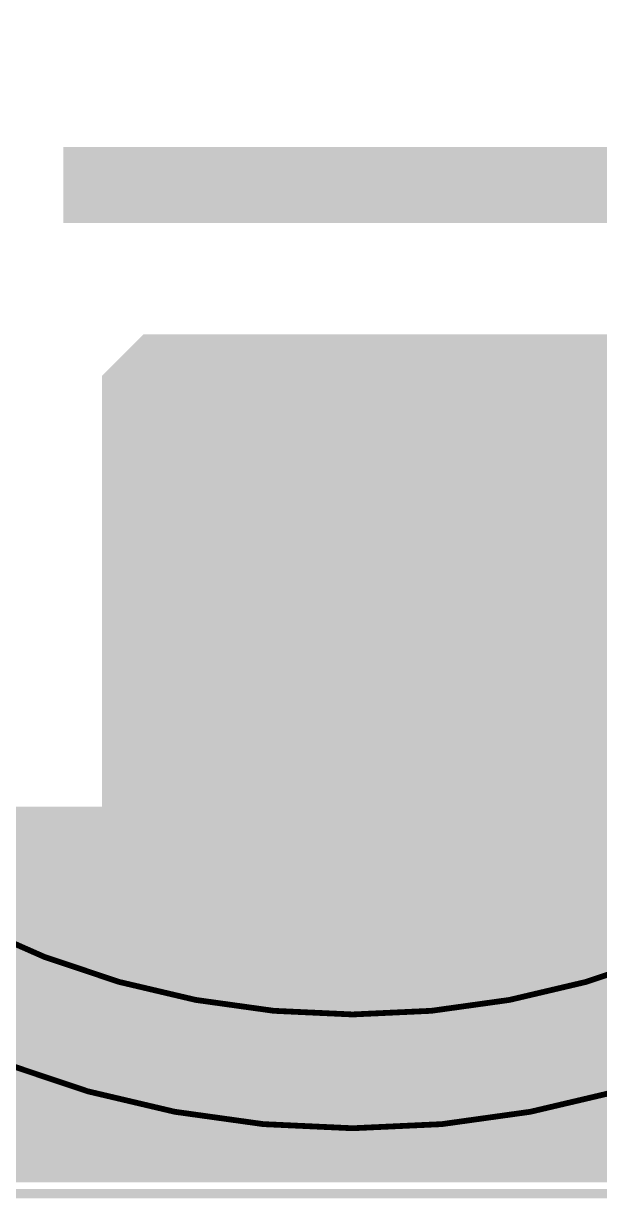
# Model space of a CAD drawing. Extents: x -20 to 155, y -92 to 168.
# Drawn here: x 66.89 to 82.07, y -5.13 to 25.85 of the extents above; entities that cross this region are included whole.
import ezdxf

# ---------------------------------------------------------------- set-up
doc = ezdxf.new("R2010")
doc.units = 0
doc.header["$MEASUREMENT"] = 0
doc.layers.get('0').update_dxf_attribs({"linetype": 'CONTINUOUS'})
for name, color, linetype in [('25-334-1_BOT', 7, 'CONTINUOUS'), ('25-334-1_DRD', 7, 'CONTINUOUS'), ('25-334-1_DRL', 2, 'CONTINUOUS'), ('25-334-1_IN1', 4, 'CONTINUOUS'), ('25-334-1_IN2', 3, 'CONTINUOUS'), ('25-334-1_SMB', 5, 'CONTINUOUS'), ('25-334-1_SMT', 10, 'CONTINUOUS'), ('25-334-1_SST', 11, 'CONTINUOUS'), ('25-334-1_TOP', 13, 'CONTINUOUS'), ('THRUHOLE_TAP', 7, 'CONTINUOUS')]:
    doc.layers.add(name, color=color, linetype=linetype)

# ---------------------------------------------------------------- blocks, each defined once
blk = doc.blocks.new('ROUND_7')
at = {"const_width": 6.49986}
blk.add_lwpolyline([(-3.24993, 0, 1), (3.24993, 0, 1)], format="xyb", close=True, dxfattribs=at)
blk = doc.blocks.new('ROUND_33')
at = {"const_width": 0.7493}
blk.add_lwpolyline([(-0.37465, 0, 1), (0.37465, 0, 1)], format="xyb", close=True, dxfattribs=at)
blk = doc.blocks.new('ROUND_32')
at = {"const_width": 0.35052}
blk.add_lwpolyline([(-0.17526, 0, 1), (0.17526, 0, 1)], format="xyb", close=True, dxfattribs=at)
blk = doc.blocks.new('ROUND_76')
at = {"const_width": 2.99974}
blk.add_lwpolyline([(-1.49987, 0, 1), (1.49987, 0, 1)], format="xyb", close=True, dxfattribs=at)

msp = doc.modelspace()

# ---------------------------------------------------------------- linework, layer by layer
at = {"layer": '25-334-1_BOT', "const_width": 0.254}
for points in [[(134.747, 17.526), (70.104, 17.526), (69.088, 16.51), (69.088, 5.08), (23.749, 5.08)], [(69.9008, 17.3228), (69.9008, -4.572)], [(134.8994, 17.3736), (69.9516, 17.3736)], [(70.1294, 17.526), (70.1294, -4.572)], [(70.358, 17.526), (70.358, -4.572)], [(70.5866, 17.526), (70.5866, -4.572)], [(70.8152, 17.526), (70.8152, -4.572)], [(71.0438, 17.526), (71.0438, -4.572)], [(71.2724, 17.526), (71.2724, -4.572)], [(71.501, 17.526), (71.501, -4.572)], [(71.7296, 17.526), (71.7296, -4.572)], [(71.9582, 17.526), (71.9582, -4.572)], [(72.1868, 17.526), (72.1868, -4.572)], [(72.4154, 17.526), (72.4154, -4.572)], [(72.644, 17.526), (72.644, -4.572)], [(72.8726, 17.526), (72.8726, -4.572)], [(73.1012, 17.526), (73.1012, -4.572)], [(73.3298, 17.526), (73.3298, -4.572)], [(73.5584, 17.526), (73.5584, -4.572)], [(73.787, 17.526), (73.787, -4.572)], [(74.0156, 17.526), (74.0156, -4.572)], [(74.2442, 17.526), (74.2442, -4.572)], [(74.4728, 17.526), (74.4728, -4.572)], [(74.7014, 17.526), (74.7014, -4.572)], [(74.93, 17.526), (74.93, -4.572)], [(75.1586, 17.526), (75.1586, -4.572)], [(75.3872, 17.526), (75.3872, -4.572)], [(75.6158, 17.526), (75.6158, -4.572)], [(75.8444, 17.526), (75.8444, -4.572)], [(76.073, 17.526), (76.073, -4.572)], [(76.3016, 17.526), (76.3016, -4.572)], [(76.5302, 17.526), (76.5302, -4.572)], [(76.7588, 17.526), (76.7588, -4.572)], [(76.9874, 17.526), (76.9874, -4.572)], [(77.216, 17.526), (77.216, -4.572)], [(77.4446, 17.526), (77.4446, -4.572)], [(77.6732, 17.526), (77.6732, -4.572)], [(77.9018, 17.526), (77.9018, -4.572)], [(78.1304, 17.526), (78.1304, -4.572)], [(78.359, 17.526), (78.359, -4.572)], [(78.5876, 17.526), (78.5876, -4.572)], [(78.8162, 17.526), (78.8162, -4.572)], [(79.0448, 17.526), (79.0448, -4.572)], [(79.2734, 17.526), (79.2734, -4.572)], [(79.502, 17.526), (79.502, -4.572)], [(79.7306, 17.526), (79.7306, -4.572)], [(79.9592, 17.526), (79.9592, -4.572)], [(80.1878, 17.526), (80.1878, -4.572)], [(80.4164, 17.526), (80.4164, -4.572)], [(80.645, 17.526), (80.645, -4.572)], [(80.8736, 17.526), (80.8736, -4.572)], [(81.1022, 17.526), (81.1022, -4.572)], [(81.3308, 17.526), (81.3308, -4.572)], [(81.5594, 17.526), (81.5594, -4.572)], [(81.788, 17.526), (81.788, -4.572)], [(82.0166, 17.526), (82.0166, -4.572)], [(135.3566, 16.9164), (69.4944, 16.9164)], [(69.6722, 17.0942), (69.6722, -4.572)], [(135.128, 17.145), (69.723, 17.145)], [(69.215, 16.637), (69.215, -4.572)], [(135.5852, 16.6878), (69.2658, 16.6878)], [(69.4436, 16.8656), (69.4436, -4.572)], [(135.8138, 16.4592), (69.088, 16.4592)], [(135.89, 16.2306), (69.088, 16.2306)], [(135.89, 16.002), (69.088, 16.002)], [(135.89, 15.7734), (69.088, 15.7734)], [(135.89, 15.5448), (69.088, 15.5448)], [(135.89, 15.3162), (69.088, 15.3162)], [(135.89, 15.0876), (69.088, 15.0876)], [(135.89, 14.859), (69.088, 14.859)], [(135.89, 14.6304), (69.088, 14.6304)], [(135.89, 14.4018), (69.088, 14.4018)], [(135.89, 14.1732), (69.088, 14.1732)], [(135.89, 13.9446), (69.088, 13.9446)], [(135.89, 13.716), (69.088, 13.716)], [(135.89, 13.4874), (69.088, 13.4874)], [(135.89, 13.2588), (69.088, 13.2588)], [(135.89, 13.0302), (69.088, 13.0302)], [(135.89, 12.8016), (69.088, 12.8016)], [(135.89, 12.573), (69.088, 12.573)], [(135.89, 12.3444), (69.088, 12.3444)], [(135.89, 12.1158), (69.088, 12.1158)], [(135.89, 11.8872), (69.088, 11.8872)], [(135.89, 11.6586), (69.088, 11.6586)], [(135.89, 11.43), (69.088, 11.43)], [(135.89, 11.2014), (69.088, 11.2014)], [(135.89, 10.9728), (69.088, 10.9728)], [(135.89, 10.7442), (69.088, 10.7442)], [(135.89, 10.5156), (69.088, 10.5156)], [(135.89, 10.287), (69.088, 10.287)], [(135.89, 10.0584), (69.088, 10.0584)], [(135.89, 9.8298), (69.088, 9.8298)], [(135.89, 9.6012), (69.088, 9.6012)], [(135.89, 9.3726), (69.088, 9.3726)], [(135.89, 9.144), (69.088, 9.144)], [(135.89, 8.9154), (69.088, 8.9154)], [(135.89, 8.6868), (69.088, 8.6868)], [(135.89, 8.4582), (69.088, 8.4582)], [(135.89, 8.2296), (69.088, 8.2296)], [(135.89, 8.001), (69.088, 8.001)], [(135.89, 7.7724), (69.088, 7.7724)], [(135.89, 7.5438), (69.088, 7.5438)], [(135.89, 7.3152), (69.088, 7.3152)], [(135.89, 7.0866), (69.088, 7.0866)], [(135.89, 6.858), (69.088, 6.858)], [(101.38664, 6.6294), (69.088, 6.6294)], [(100.8253, 6.4008), (69.088, 6.4008)], [(100.57384, 6.1722), (69.088, 6.1722)], [(100.41636, 5.9436), (69.088, 5.9436)], [(100.31984, 5.715), (69.088, 5.715)], [(100.2665, 5.4864), (69.088, 5.4864)], [(100.2538, 5.2578), (69.088, 5.2578)], [(100.28174, 5.0292), (20.88388, 5.0292)], [(66.929, 5.08), (66.929, -4.572)], [(67.1576, 5.08), (67.1576, -4.572)], [(67.3862, 5.08), (67.3862, -4.572)], [(67.6148, 5.08), (67.6148, -4.572)], [(67.8434, 5.08), (67.8434, -4.572)], [(68.072, 5.08), (68.072, -4.572)], [(68.3006, 5.08), (68.3006, -4.572)], [(68.5292, 5.08), (68.5292, -4.572)], [(68.7578, 5.08), (68.7578, -4.572)], [(68.9864, 5.08), (68.9864, -4.572)], [(100.46716, 4.572), (20.56638, 4.572)], [(100.35032, 4.8006), (20.74164, 4.8006)], [(100.65258, 4.3434), (20.34794, 4.3434)], [(100.96246, 4.1148), (20.06854, 4.1148)], [(135.89, 3.6576), (19.07032, 3.6576)], [(135.89, 3.8862), (19.69262, 3.8862)], [(135.89, 3.429), (2.05994, 3.429)], [(135.89, 3.2004), (2.4003, 3.2004)], [(135.89, 2.9718), (2.67716, 2.9718)], [(135.89, 2.7432), (2.91084, 2.7432)], [(135.89, 2.5146), (3.1115, 2.5146)], [(135.89, 2.286), (3.28168, 2.286)], [(135.89, 2.0574), (3.43154, 2.0574)], [(135.89, 1.8288), (3.55854, 1.8288)], [(135.89, 1.6002), (3.66522, 1.6002)], [(135.89, 1.3716), (3.75666, 1.3716)], [(135.89, 1.143), (3.83286, 1.143)], [(135.89, 0.9144), (3.89382, 0.9144)], [(135.89, 0.6858), (3.94208, 0.6858)], [(135.89, 0.4572), (3.9751, 0.4572)], [(135.89, 0.2286), (3.99288, 0.2286)], [(135.89, 0), (4.0005, 0)], [(135.89, -0.2286), (3.99288, -0.2286)], [(135.89, -0.6858), (3.94208, -0.6858)], [(135.89, -0.4572), (3.9751, -0.4572)], [(135.89, -0.9144), (3.89382, -0.9144)], [(135.89, -1.143), (3.83286, -1.143)], [(135.89, -1.6002), (3.66522, -1.6002)], [(135.89, -1.3716), (3.75666, -1.3716)], [(135.89, -1.8288), (3.55854, -1.8288)], [(135.89, -2.286), (3.28168, -2.286)], [(135.89, -2.0574), (3.43154, -2.0574)], [(135.89, -2.5146), (3.1115, -2.5146)], [(135.89, -2.7432), (2.91084, -2.7432)], [(135.89, -3.2004), (2.4003, -3.2004)], [(135.89, -2.9718), (2.67716, -2.9718)], [(135.89, -3.429), (2.05994, -3.429)], [(135.89, -3.6576), (1.62052, -3.6576)], [(135.89, -4.1148), (-3.937, -4.1148)], [(135.89, -3.8862), (0.94996, -3.8862)], [(135.89, -4.3434), (-3.937, -4.3434)], [(135.89, -4.572), (59.944, -4.572)]]:
    msp.add_lwpolyline(points, dxfattribs=at)
at = {"layer": '25-334-1_DRD', "const_width": 0.254}
for points in [[(-14.9987, 168.00068), (-14.9987, -4.99872), (155.00096, -4.99872), (155.00096, 168.00068), (-14.9987, 168.00068)], [(74.93, 11.7602), (74.93, 11.1252)], [(75.565, 11.7602), (74.93, 11.7602)], [(75.565, 10.4902), (75.565, 11.7602)], [(74.93, 11.1252), (76.2, 11.1252)], [(76.2, 11.1252), (76.2, 10.4902)], [(76.2, 10.4902), (75.565, 10.4902)], [(70.866, 5.715), (70.485, 5.334)], [(71.374, 5.715), (70.866, 5.715)], [(71.755, 5.334), (71.374, 5.715)], [(81.026, 5.715), (80.645, 5.334)], [(81.534, 5.715), (81.026, 5.715)], [(81.915, 5.334), (81.534, 5.715)], [(70.485, 5.334), (70.485, 4.826)], [(71.755, 4.826), (71.755, 5.334)], [(80.645, 5.334), (80.645, 4.826)], [(81.915, 4.826), (81.915, 5.334)], [(70.485, 4.826), (70.866, 4.445)], [(71.374, 4.445), (71.755, 4.826)], [(80.645, 4.826), (81.026, 4.445)], [(81.534, 4.445), (81.915, 4.826)], [(70.866, 4.445), (71.374, 4.445)], [(81.026, 4.445), (81.534, 4.445)], [(68.326, 3.175), (67.945, 2.794)], [(68.834, 3.175), (68.326, 3.175)], [(69.215, 2.794), (68.834, 3.175)], [(70.866, 3.175), (70.485, 2.794)], [(71.374, 3.175), (70.866, 3.175)], [(71.755, 2.794), (71.374, 3.175)], [(73.406, 3.175), (73.025, 2.794)], [(73.914, 3.175), (73.406, 3.175)], [(74.295, 2.794), (73.914, 3.175)], [(75.946, 3.175), (75.565, 2.794)], [(76.454, 3.175), (75.946, 3.175)], [(76.835, 2.794), (76.454, 3.175)], [(78.486, 3.175), (78.105, 2.794)], [(78.994, 3.175), (78.486, 3.175)], [(79.375, 2.794), (78.994, 3.175)], [(81.026, 3.175), (80.645, 2.794)], [(81.534, 3.175), (81.026, 3.175)], [(81.915, 2.794), (81.534, 3.175)], [(67.945, 2.794), (67.945, 2.286)], [(69.215, 2.286), (69.215, 2.794)], [(70.485, 2.794), (70.485, 2.286)], [(71.755, 2.286), (71.755, 2.794)], [(73.025, 2.794), (73.025, 2.286)], [(74.295, 2.286), (74.295, 2.794)], [(75.565, 2.794), (75.565, 2.286)], [(76.835, 2.286), (76.835, 2.794)], [(78.105, 2.794), (78.105, 2.286)], [(79.375, 2.286), (79.375, 2.794)], [(80.645, 2.794), (80.645, 2.286)], [(81.915, 2.286), (81.915, 2.794)], [(67.945, 2.286), (68.326, 1.905)], [(68.834, 1.905), (69.215, 2.286)], [(70.485, 2.286), (70.866, 1.905)], [(71.374, 1.905), (71.755, 2.286)], [(73.025, 2.286), (73.406, 1.905)], [(73.914, 1.905), (74.295, 2.286)], [(75.565, 2.286), (75.946, 1.905)], [(76.454, 1.905), (76.835, 2.286)], [(78.105, 2.286), (78.486, 1.905)], [(78.994, 1.905), (79.375, 2.286)], [(80.645, 2.286), (81.026, 1.905)], [(81.534, 1.905), (81.915, 2.286)], [(68.326, 1.905), (68.834, 1.905)], [(70.866, 1.905), (71.374, 1.905)], [(73.406, 1.905), (73.914, 1.905)], [(75.946, 1.905), (76.454, 1.905)], [(78.486, 1.905), (78.994, 1.905)], [(81.026, 1.905), (81.534, 1.905)], [(68.326, 0.635), (67.945, 0.254)], [(68.834, 0.635), (68.326, 0.635)], [(69.215, 0.254), (68.834, 0.635)], [(70.866, 0.635), (70.485, 0.254)], [(71.374, 0.635), (70.866, 0.635)], [(71.755, 0.254), (71.374, 0.635)], [(73.406, 0.635), (73.025, 0.254)], [(73.914, 0.635), (73.406, 0.635)], [(74.295, 0.254), (73.914, 0.635)], [(75.946, 0.635), (75.565, 0.254)], [(76.454, 0.635), (75.946, 0.635)], [(76.835, 0.254), (76.454, 0.635)], [(78.486, 0.635), (78.105, 0.254)], [(78.994, 0.635), (78.486, 0.635)], [(79.375, 0.254), (78.994, 0.635)], [(81.026, 0.635), (80.645, 0.254)], [(81.534, 0.635), (81.026, 0.635)], [(81.915, 0.254), (81.534, 0.635)], [(67.945, 0.254), (67.945, -0.254)], [(69.215, -0.254), (69.215, 0.254)], [(70.485, 0.254), (70.485, -0.254)], [(71.755, -0.254), (71.755, 0.254)], [(73.025, 0.254), (73.025, -0.254)], [(74.295, -0.254), (74.295, 0.254)], [(75.565, 0.254), (75.565, -0.254)], [(76.835, -0.254), (76.835, 0.254)], [(78.105, 0.254), (78.105, -0.254)], [(79.375, -0.254), (79.375, 0.254)], [(80.645, 0.254), (80.645, -0.254)], [(81.915, -0.254), (81.915, 0.254)], [(67.945, -0.254), (68.326, -0.635)], [(68.834, -0.635), (69.215, -0.254)], [(70.485, -0.254), (70.866, -0.635)], [(71.374, -0.635), (71.755, -0.254)], [(73.025, -0.254), (73.406, -0.635)], [(73.914, -0.635), (74.295, -0.254)], [(75.565, -0.254), (75.946, -0.635)], [(76.454, -0.635), (76.835, -0.254)], [(78.105, -0.254), (78.486, -0.635)], [(78.994, -0.635), (79.375, -0.254)], [(80.645, -0.254), (81.026, -0.635)], [(81.534, -0.635), (81.915, -0.254)], [(68.326, -0.635), (68.834, -0.635)], [(70.866, -0.635), (71.374, -0.635)], [(73.406, -0.635), (73.914, -0.635)], [(75.946, -0.635), (76.454, -0.635)], [(78.486, -0.635), (78.994, -0.635)], [(81.026, -0.635), (81.534, -0.635)], [(68.326, -1.905), (67.945, -2.286)], [(68.834, -1.905), (68.326, -1.905)], [(69.215, -2.286), (68.834, -1.905)], [(70.866, -1.905), (70.485, -2.286)], [(71.374, -1.905), (70.866, -1.905)], [(71.755, -2.286), (71.374, -1.905)], [(73.406, -1.905), (73.025, -2.286)], [(73.914, -1.905), (73.406, -1.905)], [(74.295, -2.286), (73.914, -1.905)], [(75.946, -1.905), (75.565, -2.286)], [(76.454, -1.905), (75.946, -1.905)], [(76.835, -2.286), (76.454, -1.905)], [(78.486, -1.905), (78.105, -2.286)], [(78.994, -1.905), (78.486, -1.905)], [(79.375, -2.286), (78.994, -1.905)], [(81.026, -1.905), (80.645, -2.286)], [(81.534, -1.905), (81.026, -1.905)], [(81.915, -2.286), (81.534, -1.905)], [(67.945, -2.286), (67.945, -2.794)], [(69.215, -2.794), (69.215, -2.286)], [(70.485, -2.286), (70.485, -2.794)], [(71.755, -2.794), (71.755, -2.286)], [(73.025, -2.286), (73.025, -2.794)], [(74.295, -2.794), (74.295, -2.286)], [(75.565, -2.286), (75.565, -2.794)], [(76.835, -2.794), (76.835, -2.286)], [(78.105, -2.286), (78.105, -2.794)], [(79.375, -2.794), (79.375, -2.286)], [(80.645, -2.286), (80.645, -2.794)], [(81.915, -2.794), (81.915, -2.286)], [(67.945, -2.794), (68.326, -3.175)], [(68.834, -3.175), (69.215, -2.794)], [(70.485, -2.794), (70.866, -3.175)], [(71.374, -3.175), (71.755, -2.794)], [(73.025, -2.794), (73.406, -3.175)], [(73.914, -3.175), (74.295, -2.794)], [(75.565, -2.794), (75.946, -3.175)], [(76.454, -3.175), (76.835, -2.794)], [(78.105, -2.794), (78.486, -3.175)], [(78.994, -3.175), (79.375, -2.794)], [(80.645, -2.794), (81.026, -3.175)], [(81.534, -3.175), (81.915, -2.794)], [(68.326, -3.175), (68.834, -3.175)], [(70.866, -3.175), (71.374, -3.175)], [(73.406, -3.175), (73.914, -3.175)], [(75.946, -3.175), (76.454, -3.175)], [(78.486, -3.175), (78.994, -3.175)], [(81.026, -3.175), (81.534, -3.175)]]:
    msp.add_lwpolyline(points, dxfattribs=at)
at = {"layer": '25-334-1_DRL'}
for points, const_width in [([(-14.9987, 168.00068), (-14.9987, -4.99872), (155.00096, -4.99872), (155.00096, 168.00068), (-14.9987, 168.00068)], 0.254), ([(67.945, 21.59), (138.43, 21.59)], 1.99898)]:
    msp.add_lwpolyline(points, dxfattribs=dict(at, const_width=const_width))
at = {"layer": '25-334-1_IN1', "const_width": 0.254}
for points in [[(135.89, 17.399), (135.89, -4.572), (59.817, -4.572)], [(69.977, 17.399), (69.215, 16.637)], [(69.9262, 17.3482), (69.9262, -4.572)], [(135.89, 17.3736), (69.9516, 17.3736)], [(135.89, 17.399), (69.977, 17.399)], [(70.1548, 17.399), (70.1548, -4.572)], [(70.3834, 17.399), (70.3834, -4.572)], [(70.612, 17.399), (70.612, -4.572)], [(70.8406, 17.399), (70.8406, -4.572)], [(71.0692, 17.399), (71.0692, -4.572)], [(71.2978, 17.399), (71.2978, -4.572)], [(71.5264, 17.399), (71.5264, -4.572)], [(71.755, 17.399), (71.755, -4.572)], [(71.9836, 17.399), (71.9836, -4.572)], [(72.2122, 17.399), (72.2122, -4.572)], [(72.4408, 17.399), (72.4408, -4.572)], [(72.6694, 17.399), (72.6694, -4.572)], [(72.898, 17.399), (72.898, -4.572)], [(73.1266, 17.399), (73.1266, -4.572)], [(73.3552, 17.399), (73.3552, -4.572)], [(73.5838, 17.399), (73.5838, -4.572)], [(73.8124, 17.399), (73.8124, -4.572)], [(74.041, 17.399), (74.041, -4.572)], [(74.2696, 17.399), (74.2696, -4.572)], [(74.4982, 17.399), (74.4982, -4.572)], [(74.7268, 17.399), (74.7268, -4.572)], [(74.9554, 17.399), (74.9554, -4.572)], [(75.184, 17.399), (75.184, -4.572)], [(75.4126, 17.399), (75.4126, -4.572)], [(75.6412, 17.399), (75.6412, -4.572)], [(75.8698, 17.399), (75.8698, -4.572)], [(76.0984, 17.399), (76.0984, -4.572)], [(76.327, 17.399), (76.327, -4.572)], [(76.5556, 17.399), (76.5556, -4.572)], [(76.7842, 17.399), (76.7842, -4.572)], [(77.0128, 17.399), (77.0128, -4.572)], [(77.2414, 17.399), (77.2414, -4.572)], [(77.47, 17.399), (77.47, -4.572)], [(77.6986, 17.399), (77.6986, -4.572)], [(77.9272, 17.399), (77.9272, -4.572)], [(78.1558, 17.399), (78.1558, -4.572)], [(78.3844, 17.399), (78.3844, -4.572)], [(78.613, 17.399), (78.613, -4.572)], [(78.8416, 17.399), (78.8416, -4.572)], [(79.0702, 17.399), (79.0702, -4.572)], [(79.2988, 17.399), (79.2988, -4.572)], [(79.5274, 17.399), (79.5274, -4.572)], [(79.756, 17.399), (79.756, -4.572)], [(79.9846, 17.399), (79.9846, -4.572)], [(80.2132, 17.399), (80.2132, -4.572)], [(80.4418, 17.399), (80.4418, -4.572)], [(80.6704, 17.399), (80.6704, -4.572)], [(80.899, 17.399), (80.899, -4.572)], [(81.1276, 17.399), (81.1276, -4.572)], [(81.3562, 17.399), (81.3562, -4.572)], [(81.5848, 17.399), (81.5848, -4.572)], [(81.8134, 17.399), (81.8134, -4.572)], [(82.042, 17.399), (82.042, -4.572)], [(135.89, 16.9164), (69.4944, 16.9164)], [(69.6976, 17.1196), (69.6976, -4.572)], [(135.89, 17.145), (69.723, 17.145)], [(69.215, 16.637), (69.215, 5.08)], [(69.2404, 16.6624), (69.2404, -4.572)], [(135.89, 16.6878), (69.2658, 16.6878)], [(69.469, 16.891), (69.469, -4.572)], [(135.89, 16.4592), (69.215, 16.4592)], [(135.89, 16.2306), (69.215, 16.2306)], [(135.89, 16.002), (69.215, 16.002)], [(135.89, 15.7734), (69.215, 15.7734)], [(135.89, 15.5448), (69.215, 15.5448)], [(135.89, 15.3162), (69.215, 15.3162)], [(135.89, 15.0876), (69.215, 15.0876)], [(135.89, 14.859), (69.215, 14.859)], [(135.89, 14.6304), (69.215, 14.6304)], [(135.89, 14.4018), (69.215, 14.4018)], [(135.89, 14.1732), (69.215, 14.1732)], [(135.89, 13.9446), (69.215, 13.9446)], [(135.89, 13.716), (69.215, 13.716)], [(135.89, 13.4874), (69.215, 13.4874)], [(135.89, 13.2588), (69.215, 13.2588)], [(135.89, 13.0302), (69.215, 13.0302)], [(135.89, 12.8016), (69.215, 12.8016)], [(135.89, 12.573), (69.215, 12.573)], [(135.89, 12.3444), (69.215, 12.3444)], [(135.89, 12.1158), (69.215, 12.1158)], [(135.89, 11.8872), (69.215, 11.8872)], [(135.89, 11.6586), (69.215, 11.6586)], [(135.89, 11.43), (69.215, 11.43)], [(135.89, 11.2014), (69.215, 11.2014)], [(135.89, 10.9728), (69.215, 10.9728)], [(135.89, 10.7442), (69.215, 10.7442)], [(135.89, 10.5156), (69.215, 10.5156)], [(135.89, 10.287), (69.215, 10.287)], [(135.89, 10.0584), (69.215, 10.0584)], [(135.89, 9.8298), (69.215, 9.8298)], [(135.89, 9.6012), (69.215, 9.6012)], [(135.89, 9.3726), (69.215, 9.3726)], [(135.89, 9.144), (69.215, 9.144)], [(135.89, 8.9154), (69.215, 8.9154)], [(135.89, 8.6868), (69.215, 8.6868)], [(135.89, 8.4582), (69.215, 8.4582)], [(135.89, 8.2296), (69.215, 8.2296)], [(135.89, 8.001), (69.215, 8.001)], [(135.89, 7.7724), (69.215, 7.7724)], [(135.89, 7.5438), (69.215, 7.5438)], [(135.89, 7.3152), (69.215, 7.3152)], [(135.89, 7.0866), (69.215, 7.0866)], [(135.89, 6.858), (69.215, 6.858)], [(101.38664, 6.6294), (69.215, 6.6294)], [(100.8253, 6.4008), (69.215, 6.4008)], [(100.57384, 6.1722), (69.215, 6.1722)], [(100.41636, 5.9436), (69.215, 5.9436)], [(100.31984, 5.715), (69.215, 5.715)], [(100.2665, 5.4864), (69.215, 5.4864)], [(100.2538, 5.2578), (69.215, 5.2578)], [(69.215, 5.08), (25.019, 4.953)], [(100.28174, 5.0292), (51.5366, 5.0292)], [(66.9544, 5.07238), (66.9544, -4.572)], [(67.183, 5.07492), (67.183, -4.572)], [(67.4116, 5.07492), (67.4116, -4.572)], [(67.6402, 5.07492), (67.6402, -4.572)], [(67.8688, 5.07492), (67.8688, -4.572)], [(68.0974, 5.07746), (68.0974, -4.572)], [(68.326, 5.07746), (68.326, -4.572)], [(68.5546, 5.07746), (68.5546, -4.572)], [(68.7832, 5.07746), (68.7832, -4.572)], [(69.0118, 5.08), (69.0118, -4.572)], [(100.46716, 4.572), (20.56638, 4.572)], [(100.35032, 4.8006), (20.74164, 4.8006)], [(100.65258, 4.3434), (20.34794, 4.3434)], [(100.96246, 4.1148), (20.06854, 4.1148)], [(135.89, 3.6576), (19.07032, 3.6576)], [(135.89, 3.8862), (19.69262, 3.8862)], [(135.89, 3.429), (-3.683, 3.429)], [(135.89, 3.2004), (-3.683, 3.2004)], [(135.89, 2.9718), (-3.683, 2.9718)], [(135.89, 2.7432), (-3.683, 2.7432)], [(135.89, 2.5146), (-3.683, 2.5146)], [(135.89, 2.286), (-3.683, 2.286)], [(135.89, 2.0574), (0.30226, 2.0574)], [(135.89, 1.8288), (0.98806, 1.8288)], [(135.89, 1.6002), (1.32842, 1.6002)], [(135.89, 1.3716), (1.5621, 1.3716)], [(135.89, 1.143), (1.73736, 1.143)], [(135.89, 0.9144), (1.8669, 0.9144)], [(135.89, 0.6858), (1.96342, 0.6858)], [(135.89, 0.4572), (2.02692, 0.4572)], [(135.89, 0.2286), (2.06756, 0.2286)], [(135.89, 0), (2.08026, 0)], [(135.89, -0.2286), (2.06756, -0.2286)], [(135.89, -0.6858), (1.96342, -0.6858)], [(135.89, -0.4572), (2.02692, -0.4572)], [(135.89, -0.9144), (1.8669, -0.9144)], [(135.89, -1.143), (1.73736, -1.143)], [(135.89, -1.6002), (1.32842, -1.6002)], [(135.89, -1.3716), (1.5621, -1.3716)], [(135.89, -1.8288), (0.98806, -1.8288)], [(135.89, -2.286), (-3.683, -2.286)], [(135.89, -2.0574), (0.30226, -2.0574)], [(135.89, -2.5146), (-3.683, -2.5146)], [(135.89, -2.7432), (-3.683, -2.7432)], [(135.89, -2.9718), (-3.683, -2.9718)], [(135.89, -3.2004), (-3.683, -3.2004)], [(135.89, -3.429), (-3.683, -3.429)], [(135.89, -3.6576), (-3.683, -3.6576)], [(135.89, -3.8862), (-3.683, -3.8862)], [(135.89, -4.1148), (-3.683, -4.1148)], [(135.89, -4.3434), (-3.683, -4.3434)]]:
    msp.add_lwpolyline(points, dxfattribs=at)
at = {"layer": '25-334-1_IN2', "const_width": 0.254}
for points in [[(135.89, 17.399), (69.977, 17.399), (69.088, 16.51), (69.088, 5.08), (23.749, 5.08)], [(69.7992, 17.2212), (69.7992, -4.572)], [(135.89, 17.3736), (69.9516, 17.3736)], [(70.0278, 17.399), (70.0278, -4.572)], [(70.2564, 17.399), (70.2564, -4.572)], [(70.485, 17.399), (70.485, -4.572)], [(70.7136, 17.399), (70.7136, -4.572)], [(70.9422, 17.399), (70.9422, -4.572)], [(71.1708, 17.399), (71.1708, -4.572)], [(71.3994, 17.399), (71.3994, -4.572)], [(71.628, 17.399), (71.628, -4.572)], [(71.8566, 17.399), (71.8566, -4.572)], [(72.0852, 17.399), (72.0852, -4.572)], [(72.3138, 17.399), (72.3138, -4.572)], [(72.5424, 17.399), (72.5424, -4.572)], [(72.771, 17.399), (72.771, -4.572)], [(72.9996, 17.399), (72.9996, -4.572)], [(73.2282, 17.399), (73.2282, -4.572)], [(73.4568, 17.399), (73.4568, -4.572)], [(73.6854, 17.399), (73.6854, -4.572)], [(73.914, 17.399), (73.914, -4.572)], [(74.1426, 17.399), (74.1426, -4.572)], [(74.3712, 17.399), (74.3712, -4.572)], [(74.5998, 17.399), (74.5998, -4.572)], [(74.8284, 17.399), (74.8284, -4.572)], [(75.057, 17.399), (75.057, -4.572)], [(75.2856, 17.399), (75.2856, -4.572)], [(75.5142, 17.399), (75.5142, -4.572)], [(75.7428, 17.399), (75.7428, -4.572)], [(75.9714, 17.399), (75.9714, -4.572)], [(76.2, 17.399), (76.2, -4.572)], [(76.4286, 17.399), (76.4286, -4.572)], [(76.6572, 17.399), (76.6572, -4.572)], [(76.8858, 17.399), (76.8858, -4.572)], [(77.1144, 17.399), (77.1144, -4.572)], [(77.343, 17.399), (77.343, -4.572)], [(77.5716, 17.399), (77.5716, -4.572)], [(77.8002, 17.399), (77.8002, -4.572)], [(78.0288, 17.399), (78.0288, -4.572)], [(78.2574, 17.399), (78.2574, -4.572)], [(78.486, 17.399), (78.486, -4.572)], [(78.7146, 17.399), (78.7146, -4.572)], [(78.9432, 17.399), (78.9432, -4.572)], [(79.1718, 17.399), (79.1718, -4.572)], [(79.4004, 17.399), (79.4004, -4.572)], [(79.629, 17.399), (79.629, -4.572)], [(79.8576, 17.399), (79.8576, -4.572)], [(80.0862, 17.399), (80.0862, -4.572)], [(80.3148, 17.399), (80.3148, -4.572)], [(80.5434, 17.399), (80.5434, -4.572)], [(80.772, 17.399), (80.772, -4.572)], [(81.0006, 17.399), (81.0006, -4.572)], [(81.2292, 17.399), (81.2292, -4.572)], [(81.4578, 17.399), (81.4578, -4.572)], [(81.6864, 17.399), (81.6864, -4.572)], [(81.915, 17.399), (81.915, -4.572)], [(82.1436, 17.399), (82.1436, -4.572)], [(135.89, 16.9164), (69.4944, 16.9164)], [(69.5706, 16.9926), (69.5706, -4.572)], [(135.89, 17.145), (69.723, 17.145)], [(135.89, 16.6878), (69.2658, 16.6878)], [(69.342, 16.764), (69.342, -4.572)], [(135.89, 16.4592), (69.088, 16.4592)], [(69.1134, 16.5354), (69.1134, -4.572)], [(135.89, 16.2306), (69.088, 16.2306)], [(135.89, 16.002), (69.088, 16.002)], [(135.89, 15.7734), (69.088, 15.7734)], [(135.89, 15.5448), (69.088, 15.5448)], [(135.89, 15.3162), (69.088, 15.3162)], [(135.89, 15.0876), (69.088, 15.0876)], [(135.89, 14.859), (69.088, 14.859)], [(135.89, 14.6304), (69.088, 14.6304)], [(135.89, 14.4018), (69.088, 14.4018)], [(135.89, 14.1732), (69.088, 14.1732)], [(135.89, 13.9446), (69.088, 13.9446)], [(135.89, 13.716), (69.088, 13.716)], [(135.89, 13.4874), (69.088, 13.4874)], [(135.89, 13.2588), (69.088, 13.2588)], [(135.89, 13.0302), (69.088, 13.0302)], [(135.89, 12.8016), (69.088, 12.8016)], [(135.89, 12.573), (69.088, 12.573)], [(135.89, 12.3444), (69.088, 12.3444)], [(135.89, 12.1158), (69.088, 12.1158)], [(135.89, 11.8872), (69.088, 11.8872)], [(135.89, 11.6586), (69.088, 11.6586)], [(135.89, 11.43), (69.088, 11.43)], [(135.89, 11.2014), (69.088, 11.2014)], [(135.89, 10.9728), (69.088, 10.9728)], [(135.89, 10.7442), (69.088, 10.7442)], [(135.89, 10.5156), (69.088, 10.5156)], [(135.89, 10.287), (69.088, 10.287)], [(135.89, 10.0584), (69.088, 10.0584)], [(135.89, 9.8298), (69.088, 9.8298)], [(135.89, 9.6012), (69.088, 9.6012)], [(135.89, 9.3726), (69.088, 9.3726)], [(135.89, 9.144), (69.088, 9.144)], [(135.89, 8.9154), (69.088, 8.9154)], [(135.89, 8.6868), (69.088, 8.6868)], [(135.89, 8.4582), (69.088, 8.4582)], [(135.89, 8.2296), (69.088, 8.2296)], [(135.89, 8.001), (69.088, 8.001)], [(135.89, 7.7724), (69.088, 7.7724)], [(135.89, 7.5438), (69.088, 7.5438)], [(135.89, 7.3152), (69.088, 7.3152)], [(135.89, 7.0866), (69.088, 7.0866)], [(135.89, 6.858), (69.088, 6.858)], [(101.38664, 6.6294), (69.088, 6.6294)], [(100.8253, 6.4008), (69.088, 6.4008)], [(100.57384, 6.1722), (69.088, 6.1722)], [(100.41636, 5.9436), (69.088, 5.9436)], [(100.31984, 5.715), (69.088, 5.715)], [(100.2665, 5.4864), (69.088, 5.4864)], [(100.2538, 5.2578), (69.088, 5.2578)], [(100.28174, 5.0292), (20.88388, 5.0292)], [(66.8274, 5.08), (66.8274, -4.572)], [(67.056, 5.08), (67.056, -4.572)], [(67.2846, 5.08), (67.2846, -4.572)], [(67.5132, 5.08), (67.5132, -4.572)], [(67.7418, 5.08), (67.7418, -4.572)], [(67.9704, 5.08), (67.9704, -4.572)], [(68.199, 5.08), (68.199, -4.572)], [(68.4276, 5.08), (68.4276, -4.572)], [(68.6562, 5.08), (68.6562, -4.572)], [(68.8848, 5.08), (68.8848, -4.572)], [(100.46716, 4.572), (20.56638, 4.572)], [(100.35032, 4.8006), (20.74164, 4.8006)], [(100.65258, 4.3434), (20.34794, 4.3434)], [(100.96246, 4.1148), (20.06854, 4.1148)], [(135.89, 3.6576), (19.07032, 3.6576)], [(135.89, 3.8862), (19.69262, 3.8862)], [(135.89, 3.429), (-3.81, 3.429)], [(135.89, 3.2004), (-3.81, 3.2004)], [(135.89, 2.9718), (-3.81, 2.9718)], [(135.89, 2.7432), (-3.81, 2.7432)], [(135.89, 2.5146), (-3.81, 2.5146)], [(135.89, 2.286), (-3.81, 2.286)], [(135.89, 2.0574), (0.30226, 2.0574)], [(135.89, 1.8288), (0.98806, 1.8288)], [(135.89, 1.6002), (1.32842, 1.6002)], [(135.89, 1.3716), (1.5621, 1.3716)], [(135.89, 1.143), (1.73736, 1.143)], [(135.89, 0.9144), (1.8669, 0.9144)], [(135.89, 0.6858), (1.96342, 0.6858)], [(135.89, 0.4572), (2.02692, 0.4572)], [(135.89, 0.2286), (2.06756, 0.2286)], [(135.89, 0), (2.08026, 0)], [(135.89, -0.2286), (2.06756, -0.2286)], [(135.89, -0.6858), (1.96342, -0.6858)], [(135.89, -0.4572), (2.02692, -0.4572)], [(135.89, -0.9144), (1.8669, -0.9144)], [(135.89, -1.143), (1.73736, -1.143)], [(135.89, -1.6002), (1.32842, -1.6002)], [(135.89, -1.3716), (1.5621, -1.3716)], [(135.89, -1.8288), (0.98806, -1.8288)], [(135.89, -2.286), (-3.81, -2.286)], [(135.89, -2.0574), (0.30226, -2.0574)], [(135.89, -2.5146), (-3.81, -2.5146)], [(135.89, -2.7432), (-3.81, -2.7432)], [(135.89, -2.9718), (-3.81, -2.9718)], [(135.89, -3.2004), (-3.81, -3.2004)], [(135.89, -3.429), (-3.81, -3.429)], [(135.89, -3.6576), (-3.81, -3.6576)], [(135.89, -3.8862), (-3.81, -3.8862)], [(135.89, -4.1148), (-3.81, -4.1148)], [(135.89, -4.3434), (-3.81, -4.3434)], [(135.89, -4.572), (-3.81, -4.572)]]:
    msp.add_lwpolyline(points, dxfattribs=at)
at = {"layer": '25-334-1_SMB', "const_width": 4.99872}
for points in [[(-1.397, 12.065), (5.207, 12.065), (15.875, 1.397), (18.796, -1.397), (18.542, -1.651), (128.524, -1.651), (128.524, 11.176)], [(75.565, 11.811), (75.565, 1.397)], [(84.074, 5.461), (119.888, 5.461)]]:
    msp.add_lwpolyline(points, dxfattribs=at)
at = {"layer": '25-334-1_SMT', "const_width": 4.99872}
for points in [[(132.207, -1.651), (10.033, -1.651), (-0.508, 8.89), (-0.508, 153.67), (9.398, 163.576), (126.365, 163.576), (126.365, 151.384)], [(84.201, 5.461), (119.888, 5.461)]]:
    msp.add_lwpolyline(points, dxfattribs=at)
at = {"layer": '25-334-1_SST', "const_width": 0.1524}
for points in [[(75.565, 47.72406, 0.4142136), (50.06594, 22.225)], [(101.06406, 22.225, 0.4142136), (75.565, 47.72406)], [(75.565, 44.72432, 0.4142136), (53.06568, 22.225)], [(98.06432, 22.225, 0.4142136), (75.565, 44.72432)], [(50.06594, 22.225, 0.4142136), (75.565, -3.27406)], [(53.06568, 22.225, 0.4142136), (75.565, -0.27432)], [(75.565, -3.27406, 0.4142136), (101.06406, 22.225)], [(75.565, -0.27432, 0.4142136), (98.06432, 22.225)]]:
    msp.add_lwpolyline(points, format="xyb", dxfattribs=at)
at = {"layer": '25-334-1_TOP', "const_width": 0.254}
for points in [[(135.89, 17.526), (135.89, -4.572), (-3.81, -4.572)], [(70.104, 17.526), (69.088, 16.51)], [(69.7992, 17.2212), (69.7992, -4.572)], [(135.89, 17.3736), (69.9516, 17.3736)], [(70.0278, 17.4498), (70.0278, -4.572)], [(135.89, 17.526), (70.104, 17.526)], [(70.2564, 17.526), (70.2564, -4.572)], [(70.485, 17.526), (70.485, -4.572)], [(70.7136, 17.526), (70.7136, -4.572)], [(70.9422, 17.526), (70.9422, -4.572)], [(71.1708, 17.526), (71.1708, -4.572)], [(71.3994, 17.526), (71.3994, -4.572)], [(71.628, 17.526), (71.628, -4.572)], [(71.8566, 17.526), (71.8566, -4.572)], [(72.0852, 17.526), (72.0852, -4.572)], [(72.3138, 17.526), (72.3138, -4.572)], [(72.5424, 17.526), (72.5424, -4.572)], [(72.771, 17.526), (72.771, -4.572)], [(72.9996, 17.526), (72.9996, -4.572)], [(73.2282, 17.526), (73.2282, -4.572)], [(73.4568, 17.526), (73.4568, -4.572)], [(73.6854, 17.526), (73.6854, -4.572)], [(73.914, 17.526), (73.914, -4.572)], [(74.1426, 17.526), (74.1426, -4.572)], [(74.3712, 17.526), (74.3712, -4.572)], [(74.5998, 17.526), (74.5998, -4.572)], [(74.8284, 17.526), (74.8284, -4.572)], [(75.057, 17.526), (75.057, -4.572)], [(75.2856, 17.526), (75.2856, -4.572)], [(75.5142, 17.526), (75.5142, -4.572)], [(75.7428, 17.526), (75.7428, -4.572)], [(75.9714, 17.526), (75.9714, -4.572)], [(76.2, 17.526), (76.2, -4.572)], [(76.4286, 17.526), (76.4286, -4.572)], [(76.6572, 17.526), (76.6572, -4.572)], [(76.8858, 17.526), (76.8858, -4.572)], [(77.1144, 17.526), (77.1144, -4.572)], [(77.343, 17.526), (77.343, -4.572)], [(77.5716, 17.526), (77.5716, -4.572)], [(77.8002, 17.526), (77.8002, -4.572)], [(78.0288, 17.526), (78.0288, -4.572)], [(78.2574, 17.526), (78.2574, -4.572)], [(78.486, 17.526), (78.486, -4.572)], [(78.7146, 17.526), (78.7146, -4.572)], [(78.9432, 17.526), (78.9432, -4.572)], [(79.1718, 17.526), (79.1718, -4.572)], [(79.4004, 17.526), (79.4004, -4.572)], [(79.629, 17.526), (79.629, -4.572)], [(79.8576, 17.526), (79.8576, -4.572)], [(80.0862, 17.526), (80.0862, -4.572)], [(80.3148, 17.526), (80.3148, -4.572)], [(80.5434, 17.526), (80.5434, -4.572)], [(80.772, 17.526), (80.772, -4.572)], [(81.0006, 17.526), (81.0006, -4.572)], [(81.2292, 17.526), (81.2292, -4.572)], [(81.4578, 17.526), (81.4578, -4.572)], [(81.6864, 17.526), (81.6864, -4.572)], [(81.915, 17.526), (81.915, -4.572)], [(82.1436, 17.526), (82.1436, -4.572)], [(135.89, 16.9164), (69.4944, 16.9164)], [(69.5706, 16.9926), (69.5706, -4.572)], [(135.89, 17.145), (69.723, 17.145)], [(135.89, 16.6878), (69.2658, 16.6878)], [(69.342, 16.764), (69.342, -4.572)], [(69.088, 16.51), (69.088, 5.08)], [(135.89, 16.4592), (69.088, 16.4592)], [(69.1134, 16.5354), (69.1134, -4.572)], [(135.89, 16.2306), (69.088, 16.2306)], [(135.89, 16.002), (69.088, 16.002)], [(135.89, 15.7734), (69.088, 15.7734)], [(135.89, 15.5448), (69.088, 15.5448)], [(135.89, 15.3162), (69.088, 15.3162)], [(135.89, 15.0876), (69.088, 15.0876)], [(135.89, 14.859), (69.088, 14.859)], [(135.89, 14.6304), (69.088, 14.6304)], [(135.89, 14.4018), (69.088, 14.4018)], [(135.89, 14.1732), (69.088, 14.1732)], [(135.89, 13.9446), (69.088, 13.9446)], [(135.89, 13.716), (69.088, 13.716)], [(135.89, 13.4874), (69.088, 13.4874)], [(135.89, 13.2588), (69.088, 13.2588)], [(135.89, 13.0302), (69.088, 13.0302)], [(135.89, 12.8016), (69.088, 12.8016)], [(135.89, 12.573), (69.088, 12.573)], [(135.89, 12.3444), (69.088, 12.3444)], [(135.89, 12.1158), (69.088, 12.1158)], [(135.89, 11.8872), (69.088, 11.8872)], [(135.89, 11.6586), (69.088, 11.6586)], [(135.89, 11.43), (69.088, 11.43)], [(135.89, 11.2014), (69.088, 11.2014)], [(135.89, 10.9728), (69.088, 10.9728)], [(135.89, 10.7442), (69.088, 10.7442)], [(135.89, 10.5156), (69.088, 10.5156)], [(135.89, 10.287), (69.088, 10.287)], [(135.89, 10.0584), (69.088, 10.0584)], [(135.89, 9.8298), (69.088, 9.8298)], [(135.89, 9.6012), (69.088, 9.6012)], [(135.89, 9.3726), (69.088, 9.3726)], [(135.89, 9.144), (69.088, 9.144)], [(135.89, 8.9154), (69.088, 8.9154)], [(135.89, 8.6868), (69.088, 8.6868)], [(135.89, 8.4582), (69.088, 8.4582)], [(135.89, 8.2296), (69.088, 8.2296)], [(135.89, 8.001), (69.088, 8.001)], [(135.89, 7.7724), (69.088, 7.7724)], [(135.89, 7.5438), (69.088, 7.5438)], [(135.89, 7.3152), (69.088, 7.3152)], [(135.89, 7.0866), (69.088, 7.0866)], [(135.89, 6.858), (69.088, 6.858)], [(101.38664, 6.6294), (69.088, 6.6294)], [(100.8253, 6.4008), (69.088, 6.4008)], [(100.57384, 6.1722), (69.088, 6.1722)], [(100.41636, 5.9436), (69.088, 5.9436)], [(100.31984, 5.715), (69.088, 5.715)], [(100.2665, 5.4864), (69.088, 5.4864)], [(100.2538, 5.2578), (69.088, 5.2578)], [(100.28174, 5.0292), (20.88388, 5.0292)], [(69.088, 5.08), (25.019, 5.08)], [(66.8274, 5.08), (66.8274, -4.572)], [(67.056, 5.08), (67.056, -4.572)], [(67.2846, 5.08), (67.2846, -4.572)], [(67.5132, 5.08), (67.5132, -4.572)], [(67.7418, 5.08), (67.7418, -4.572)], [(67.9704, 5.08), (67.9704, -4.572)], [(68.199, 5.08), (68.199, -4.572)], [(68.4276, 5.08), (68.4276, -4.572)], [(68.6562, 5.08), (68.6562, -4.572)], [(68.8848, 5.08), (68.8848, -4.572)], [(100.46716, 4.572), (20.56638, 4.572)], [(100.35032, 4.8006), (20.74164, 4.8006)], [(100.65258, 4.3434), (20.34794, 4.3434)], [(100.96246, 4.1148), (20.06854, 4.1148)], [(135.89, 3.6576), (19.07032, 3.6576)], [(135.89, 3.8862), (19.69262, 3.8862)], [(135.89, 3.429), (2.05994, 3.429)], [(135.89, 3.2004), (2.4003, 3.2004)], [(135.89, 2.9718), (2.67716, 2.9718)], [(135.89, 2.7432), (2.91084, 2.7432)], [(135.89, 2.5146), (3.1115, 2.5146)], [(135.89, 2.286), (3.28168, 2.286)], [(135.89, 2.0574), (3.43154, 2.0574)], [(135.89, 1.8288), (3.55854, 1.8288)], [(135.89, 1.6002), (3.66522, 1.6002)], [(135.89, 1.3716), (3.75666, 1.3716)], [(135.89, 1.143), (3.83286, 1.143)], [(135.89, 0.9144), (3.89382, 0.9144)], [(135.89, 0.6858), (3.94208, 0.6858)], [(135.89, 0.4572), (3.9751, 0.4572)], [(135.89, 0.2286), (3.99288, 0.2286)], [(135.89, 0), (4.0005, 0)], [(135.89, -0.2286), (3.99288, -0.2286)], [(135.89, -0.6858), (3.94208, -0.6858)], [(135.89, -0.4572), (3.9751, -0.4572)], [(135.89, -0.9144), (3.89382, -0.9144)], [(135.89, -1.143), (3.83286, -1.143)], [(135.89, -1.6002), (3.66522, -1.6002)], [(135.89, -1.3716), (3.75666, -1.3716)], [(135.89, -1.8288), (3.55854, -1.8288)], [(135.89, -2.286), (3.28168, -2.286)], [(135.89, -2.0574), (3.43154, -2.0574)], [(135.89, -2.5146), (3.1115, -2.5146)], [(135.89, -2.7432), (2.91084, -2.7432)], [(135.89, -3.2004), (2.4003, -3.2004)], [(135.89, -2.9718), (2.67716, -2.9718)], [(135.89, -3.429), (2.05994, -3.429)], [(135.89, -3.6576), (1.62052, -3.6576)], [(135.89, -4.1148), (-3.81, -4.1148)], [(135.89, -3.8862), (0.94996, -3.8862)], [(135.89, -4.3434), (-3.81, -4.3434)]]:
    msp.add_lwpolyline(points, dxfattribs=at)

# ---------------------------------------------------------------- block references
at = {"layer": '25-334-1_BOT'}
for name, p in [('ROUND_7', (75.565, 11.1252)), ('ROUND_33', (71.12, 5.08)), ('ROUND_33', (81.28, 5.08)), ('ROUND_33', (68.58, 2.54)), ('ROUND_33', (71.12, 2.54)), ('ROUND_33', (73.66, 2.54)), ('ROUND_33', (76.2, 2.54)), ('ROUND_33', (78.74, 2.54)), ('ROUND_33', (81.28, 2.54)), ('ROUND_33', (68.58, 0)), ('ROUND_33', (71.12, 0)), ('ROUND_33', (73.66, 0)), ('ROUND_33', (76.2, 0)), ('ROUND_33', (78.74, 0)), ('ROUND_33', (81.28, 0)), ('ROUND_33', (68.58, -2.54)), ('ROUND_33', (71.12, -2.54)), ('ROUND_33', (73.66, -2.54)), ('ROUND_33', (76.2, -2.54)), ('ROUND_33', (78.74, -2.54)), ('ROUND_33', (81.28, -2.54))]:
    msp.add_blockref(name, p, dxfattribs=at)
at = {"layer": '25-334-1_DRL'}
for name, p in [('ROUND_76', (75.565, 11.1252)), ('ROUND_32', (71.12, 5.08)), ('ROUND_32', (81.28, 5.08)), ('ROUND_32', (68.58, 2.54)), ('ROUND_32', (71.12, 2.54)), ('ROUND_32', (73.66, 2.54)), ('ROUND_32', (76.2, 2.54)), ('ROUND_32', (78.74, 2.54)), ('ROUND_32', (81.28, 2.54)), ('ROUND_32', (68.58, 0)), ('ROUND_32', (71.12, 0)), ('ROUND_32', (73.66, 0)), ('ROUND_32', (76.2, 0)), ('ROUND_32', (78.74, 0)), ('ROUND_32', (81.28, 0)), ('ROUND_32', (68.58, -2.54)), ('ROUND_32', (71.12, -2.54)), ('ROUND_32', (73.66, -2.54)), ('ROUND_32', (76.2, -2.54)), ('ROUND_32', (78.74, -2.54)), ('ROUND_32', (81.28, -2.54))]:
    msp.add_blockref(name, p, dxfattribs=at)
at = {"layer": '25-334-1_IN1'}
for name, p in [('ROUND_7', (75.565, 11.1252)), ('ROUND_33', (71.12, 5.08)), ('ROUND_33', (81.28, 5.08)), ('ROUND_33', (68.58, 2.54)), ('ROUND_33', (71.12, 2.54)), ('ROUND_33', (73.66, 2.54)), ('ROUND_33', (76.2, 2.54)), ('ROUND_33', (78.74, 2.54)), ('ROUND_33', (81.28, 2.54)), ('ROUND_33', (68.58, 0)), ('ROUND_33', (71.12, 0)), ('ROUND_33', (73.66, 0)), ('ROUND_33', (76.2, 0)), ('ROUND_33', (78.74, 0)), ('ROUND_33', (81.28, 0)), ('ROUND_33', (68.58, -2.54)), ('ROUND_33', (71.12, -2.54)), ('ROUND_33', (73.66, -2.54)), ('ROUND_33', (76.2, -2.54)), ('ROUND_33', (78.74, -2.54)), ('ROUND_33', (81.28, -2.54))]:
    msp.add_blockref(name, p, dxfattribs=at)
at = {"layer": '25-334-1_IN2'}
for name, p in [('ROUND_7', (75.565, 11.1252)), ('ROUND_33', (71.12, 5.08)), ('ROUND_33', (81.28, 5.08)), ('ROUND_33', (68.58, 2.54)), ('ROUND_33', (71.12, 2.54)), ('ROUND_33', (73.66, 2.54)), ('ROUND_33', (76.2, 2.54)), ('ROUND_33', (78.74, 2.54)), ('ROUND_33', (81.28, 2.54)), ('ROUND_33', (68.58, 0)), ('ROUND_33', (71.12, 0)), ('ROUND_33', (73.66, 0)), ('ROUND_33', (76.2, 0)), ('ROUND_33', (78.74, 0)), ('ROUND_33', (81.28, 0)), ('ROUND_33', (68.58, -2.54)), ('ROUND_33', (71.12, -2.54)), ('ROUND_33', (73.66, -2.54)), ('ROUND_33', (76.2, -2.54)), ('ROUND_33', (78.74, -2.54)), ('ROUND_33', (81.28, -2.54))]:
    msp.add_blockref(name, p, dxfattribs=at)
at = {"layer": '25-334-1_SMB'}
msp.add_blockref('ROUND_7', (75.565, 11.1252), dxfattribs=at)
at = {"layer": '25-334-1_SMT'}
msp.add_blockref('ROUND_7', (75.565, 11.1252), dxfattribs=at)
at = {"layer": '25-334-1_TOP'}
for name, p in [('ROUND_7', (75.565, 11.1252)), ('ROUND_33', (71.12, 5.08)), ('ROUND_33', (81.28, 5.08)), ('ROUND_33', (68.58, 2.54)), ('ROUND_33', (71.12, 2.54)), ('ROUND_33', (73.66, 2.54)), ('ROUND_33', (76.2, 2.54)), ('ROUND_33', (78.74, 2.54)), ('ROUND_33', (81.28, 2.54)), ('ROUND_33', (68.58, 0)), ('ROUND_33', (71.12, 0)), ('ROUND_33', (73.66, 0)), ('ROUND_33', (76.2, 0)), ('ROUND_33', (78.74, 0)), ('ROUND_33', (81.28, 0)), ('ROUND_33', (68.58, -2.54)), ('ROUND_33', (71.12, -2.54)), ('ROUND_33', (73.66, -2.54)), ('ROUND_33', (76.2, -2.54)), ('ROUND_33', (78.74, -2.54)), ('ROUND_33', (81.28, -2.54))]:
    msp.add_blockref(name, p, dxfattribs=at)
at = {"layer": 'THRUHOLE_TAP'}
for name, p in [('ROUND_76', (75.565, 11.1252)), ('ROUND_32', (71.12, 5.08)), ('ROUND_32', (81.28, 5.08)), ('ROUND_32', (68.58, 2.54)), ('ROUND_32', (71.12, 2.54)), ('ROUND_32', (73.66, 2.54)), ('ROUND_32', (76.2, 2.54)), ('ROUND_32', (78.74, 2.54)), ('ROUND_32', (81.28, 2.54)), ('ROUND_32', (68.58, 0)), ('ROUND_32', (71.12, 0)), ('ROUND_32', (73.66, 0)), ('ROUND_32', (76.2, 0)), ('ROUND_32', (78.74, 0)), ('ROUND_32', (81.28, 0)), ('ROUND_32', (68.58, -2.54)), ('ROUND_32', (71.12, -2.54)), ('ROUND_32', (73.66, -2.54)), ('ROUND_32', (76.2, -2.54)), ('ROUND_32', (78.74, -2.54)), ('ROUND_32', (81.28, -2.54))]:
    msp.add_blockref(name, p, dxfattribs=at)

doc.saveas('drawing.dxf')
